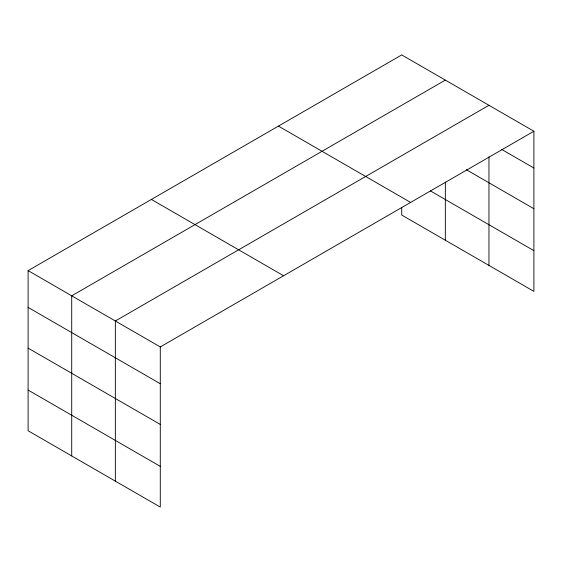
<?xml version="1.0" encoding="UTF-8"?>
<svg xmlns="http://www.w3.org/2000/svg" width="562" height="562" viewBox="0 0 562 562"><rect width="100%" height="100%" fill="white"/><g stroke="black" fill="none" stroke-linecap="round" stroke-linejoin="round"><path stroke-width="0.84" d="M28.1 270.624L160.282 346.944L160.282 507.079L28.1 430.759L28.1 270.624L401.718 54.921L533.9 131.241L533.9 291.376L401.718 215.056L401.718 207.259M445.336 80.106L71.718 295.809L71.718 455.944M488.954 105.291L115.343 320.993L115.343 481.128M160.282 346.944L533.9 131.241M501.69 149.422L533.9 168.017M466.397 169.752L533.9 208.727M430.295 190.848L533.9 250.666M278.422 126.106L410.604 202.418M151.396 199.447L283.578 275.759M28.1 307.407L160.282 383.727M28.1 348.117L160.282 424.429M28.1 390.056L160.282 466.369M488.954 156.798L488.954 265.426M445.336 182.06L445.336 240.241"/></g></svg>
